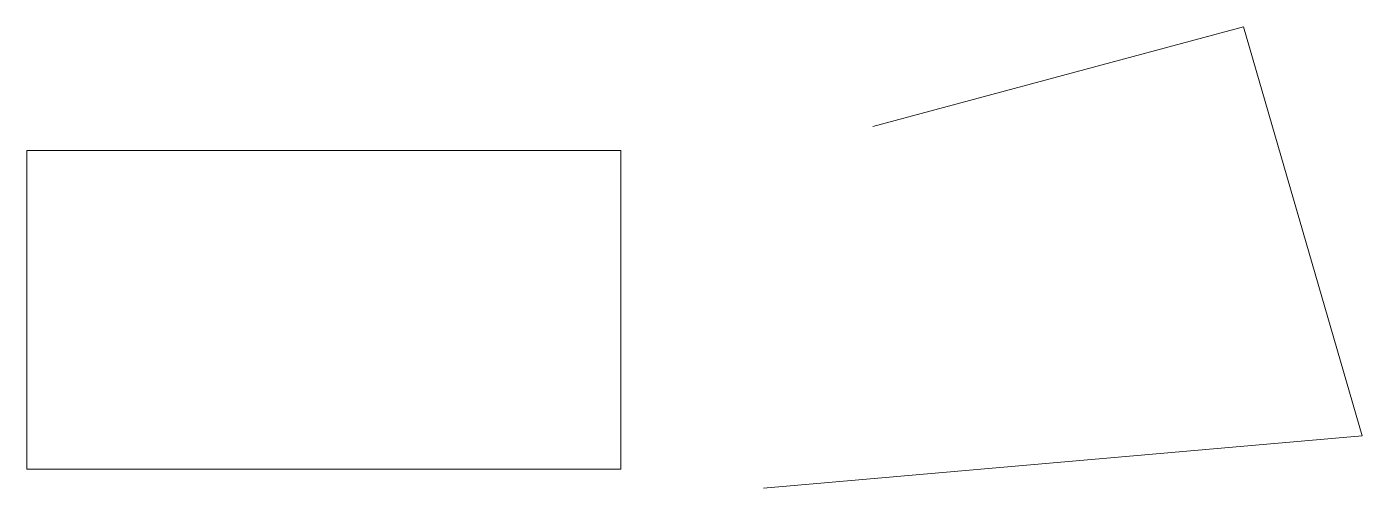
# Model space of a CAD drawing. Header units: millimetres. Extents: x 2.5 to 72.8, y 3.5 to 27.8.
import ezdxf

# ---------------------------------------------------------------- set-up
doc = ezdxf.new("R2010")
doc.units = ezdxf.units.MM
doc.header["$LTSCALE"] = 50
doc.layers.add('Design Layer-1', color=7, linetype='Continuous')

msp = doc.modelspace()

# ---------------------------------------------------------------- wipeouts: each hides what was drawn before it
at = {"color": 255, "linetype": 'Continuous', "lineweight": 5, "transparency": 33554687}
for points in [[(41.25, 3.5), (72.75, 6.25), (66.5, 27.75), (47, 22.5)], [(2.5, 21.25), (33.75, 21.25), (33.75, 4.5), (2.5, 4.5)]]:
    msp.add_wipeout(points, dxfattribs=at).dxf.layer = 'Design Layer-1'

# ---------------------------------------------------------------- next in the draw order: linework, layer by layer
at = {"layer": 'Design Layer-1', "color": 7, "linetype": 'Continuous', "lineweight": 5, "transparency": 33554687, "flags": 128}
msp.add_lwpolyline([(41.25, 3.5), (72.75, 6.25), (66.5, 27.75), (47, 22.5)], dxfattribs=at)
msp.add_lwpolyline([(2.5, 21.25), (33.75, 21.25), (33.75, 4.5), (2.5, 4.5)], close=True, dxfattribs=at)

doc.saveas('drawing.dxf')
